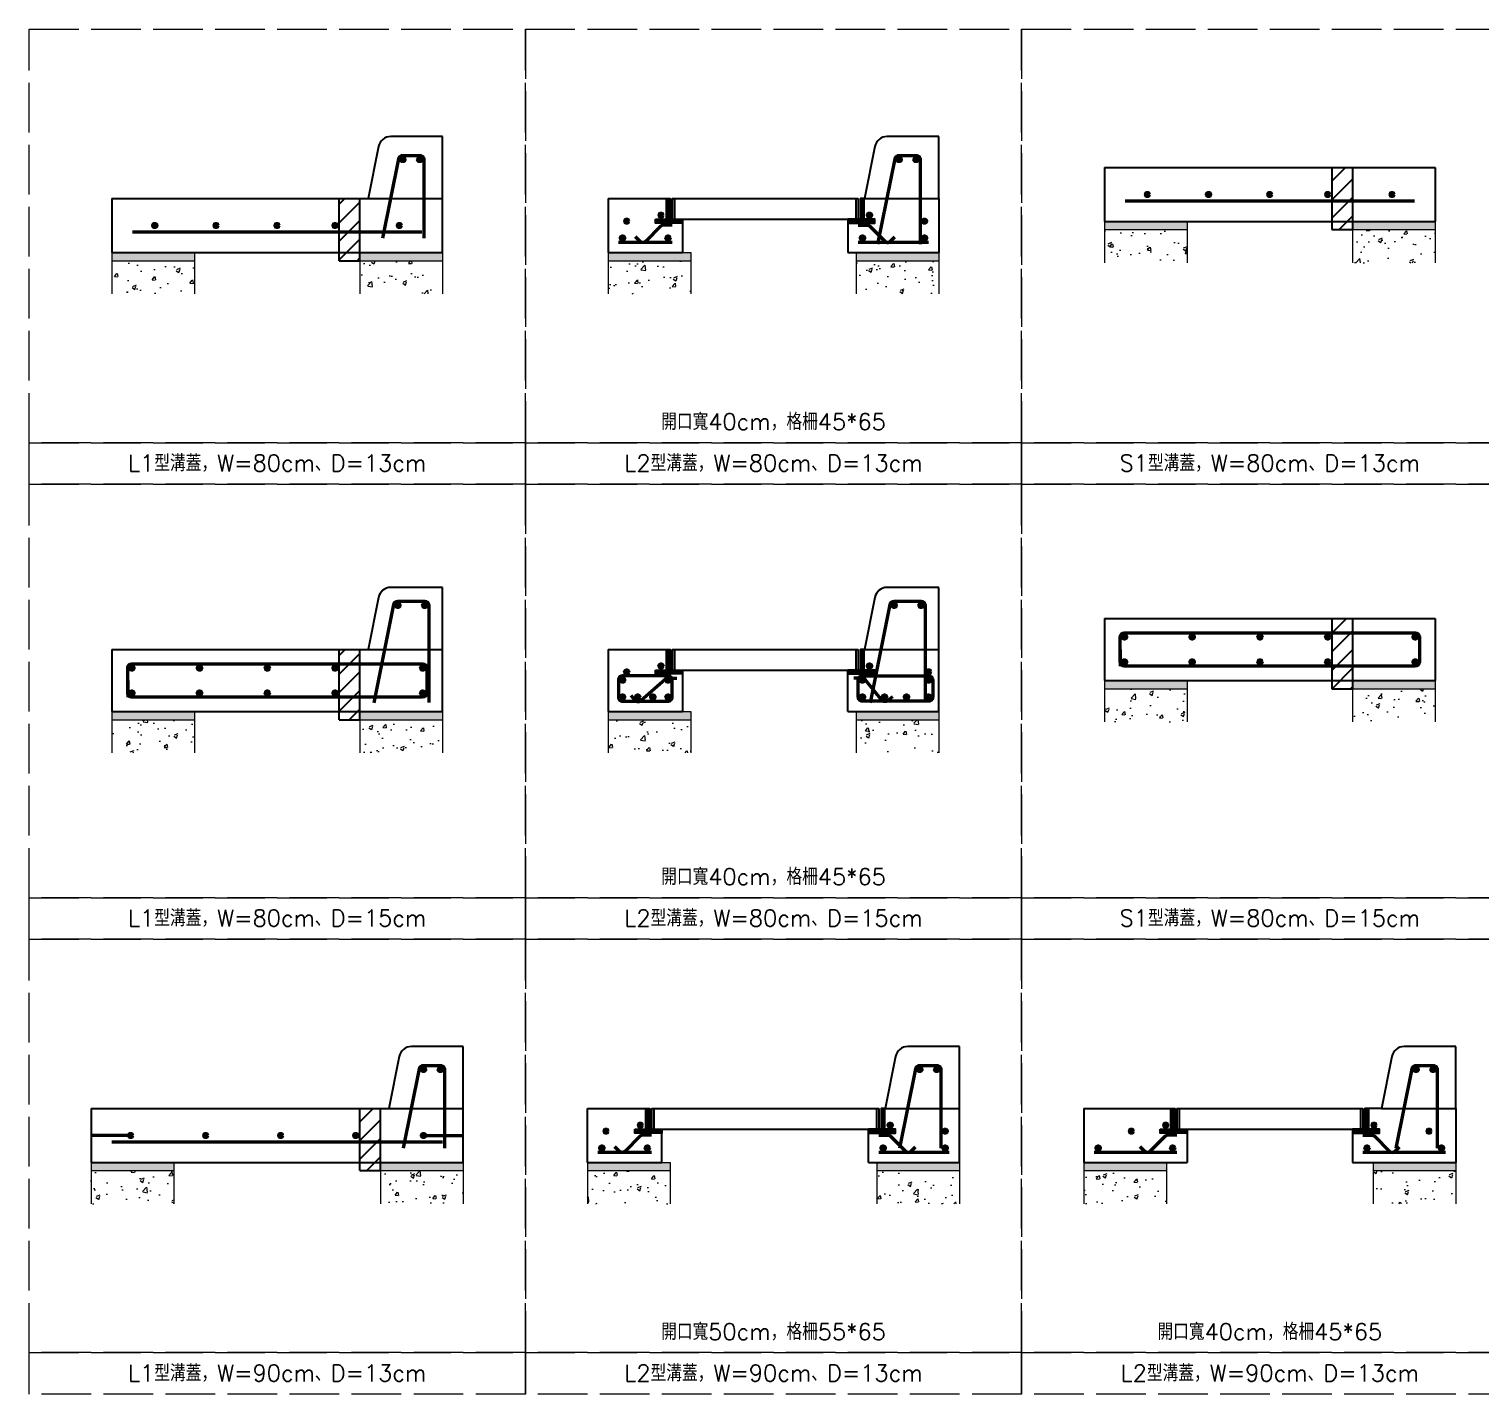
# Model space of a CAD drawing. Extents: x -2931 to 4779, y -2120 to 304.
# Drawn here: x 3425.3 to 3776.4, y -1129 to -800.5 of the extents above; entities that cross this region are included whole.
import ezdxf

# ---------------------------------------------------------------- set-up
doc = ezdxf.new("R2010")
doc.units = 0
doc.header["$MEASUREMENT"] = 0
doc.linetypes.add('ACAD_ISO02W100', pattern=[15, 12, -3])
doc.layers.add('一、4.基本-隱藏', color=9, linetype='ACAD_ISO02W100', lineweight=20, plot=False)
doc.layers.add('三、3.文字-註解文字', color=2, linetype='Continuous')
for name, color, linetype, lineweight in [('二、1.繪圖-既有設施', 8, 'Continuous', 20), ('二、2.繪圖-施作項目', 181, 'Continuous', 30), ('二、5.繪圖-鋼筋', 60, 'Continuous', 50), ('二、6.繪圖-其他施作項目', 35, 'Continuous', 30)]:
    doc.layers.add(name, color=color, linetype=linetype, lineweight=lineweight)
doc.styles.add('Content', font='romans.shx', dxfattribs={"height": 4, "bigfont": 'genie.shx'})
doc.linetypes.add('ZIGZAG', pattern='A,0.00254,-5.08,[131,ltypeshp.shx,S=5.08,R=0,X=-5.08,Y=0],-10.16,[131,ltypeshp.shx,S=5.08,R=180,X=5.08,Y=0],-5.08', length=20.32254)
pattern_1 = [(0, (-224119.11284, -334171.829), (0.635, 0.635), [0.3175, -0.9525]), (90, (-224118.9541, -334171.9878), (-0.635, 0.635), [0.3175, -0.9525])]
pattern_2 = [(50, (-224119.113, -334171.829), (9.10923345, -0.79695428), [0.9525, -10.4775]), (355, (-224119.113, -334171.829), (-1.76217107, 9.55284226), [0.762, -8.3820292]), (100.4514447, (-224118.354, -334171.895), (7.34706235, 8.7558876), [0.80950044, -8.90451223]), (46.1842, (-224119.113, -334169.289), (13.55395204, -2.1021164), [1.42875, -15.71625]), (96.6355576, (-224117.983, -334169.464), (11.8702067, 12.37130623), [1.21425116, -13.3567804]), (351.184151, (-224119.113, -334169.289), (11.8702067, 12.37130623), [1.14299835, -12.5729866]), (21, (-224117.843, -334169.924), (7.58071956, -5.11325991), [0.9525, -10.4775]), (326, (-224117.843, -334169.924), (3.09010142, 9.2093983), [0.762, -8.382]), (71.451445, (-224117.211, -334170.35), (10.67082096, 4.09613844), [0.80950044, -8.90449688]), (37.5, (-224119.113, -334171.829), (0.154430163, 4.227751944), [0, -8.2804, 0, -8.509, 0, -8.41375]), (7.5, (-224119.113, -334171.829), (3.340983126, 5.00902874), [0, -4.8514, 0, -8.0899, 0, -3.20675]), (327.5, (-224121.945, -334171.829), (6.779529758, -0.2864372), [0, -3.175, 0, -9.906, 0, -13.1445]), (317.5, (-224123.215, -334171.829), (7.40645907, 1.27132455), [0, -4.1275, 0, -6.5786, 0, -9.3345])]

msp = doc.modelspace()

# ---------------------------------------------------------------- hatches: boundary and pattern name
at = {"layer": '二、1.繪圖-既有設施'}
h = msp.add_hatch(dxfattribs=at)
h.set_pattern_fill('CROSS', color=256, scale=0.1)
h.set_pattern_definition(pattern_1)
h.paths.add_polyline_path([(3705.347, -846.964), (3685.347, -846.964), (3685.347, -848.964), (3705.347, -848.964)])
h.paths.add_polyline_path([(3765.347, -846.964), (3745.347, -846.964), (3745.347, -848.964), (3765.347, -848.964)])
h = msp.add_hatch(dxfattribs=at)
h.set_pattern_fill('AR-CONC', color=256, scale=0.05)
h.set_pattern_definition(pattern_2)
h.paths.add_polyline_path([(3685.347, -856.964), (3705.347, -856.964), (3705.347, -848.964), (3685.347, -848.964)])
h.paths.add_polyline_path([(3745.347, -856.964), (3765.347, -856.964), (3765.347, -848.964), (3745.347, -848.964)])
h = msp.add_hatch(dxfattribs=at)
h.set_pattern_fill('CROSS', color=256, scale=0.1)
h.set_pattern_definition(pattern_1)
h.paths.add_polyline_path([(3465.347, -854.464), (3445.347, -854.464), (3445.347, -856.464), (3465.347, -856.464)])
h.paths.add_polyline_path([(3525.347, -854.464), (3505.347, -854.464), (3505.347, -856.464), (3525.347, -856.464)])
h = msp.add_hatch(dxfattribs=at)
h.set_pattern_fill('AR-CONC', color=256, scale=0.05)
h.set_pattern_definition(pattern_2)
h.paths.add_polyline_path([(3505.347, -864.464), (3525.347, -864.464), (3525.347, -856.464), (3505.347, -856.464)])
h.paths.add_polyline_path([(3445.347, -864.464), (3465.347, -864.464), (3465.347, -856.464), (3445.347, -856.464)])
h = msp.add_hatch(dxfattribs=at)
h.set_pattern_fill('CROSS', color=256, scale=0.1)
h.set_pattern_definition(pattern_1)
h.paths.add_polyline_path([(3585.347, -854.464), (3583.347, -854.464), (3565.347, -854.464), (3565.347, -856.464), (3585.347, -856.464)])
h.paths.add_polyline_path([(3645.347, -854.464), (3625.347, -854.464), (3625.347, -856.464), (3645.347, -856.464)])
h = msp.add_hatch(dxfattribs=at)
h.set_pattern_fill('AR-CONC', color=256, scale=0.05)
h.set_pattern_definition(pattern_2)
h.paths.add_polyline_path([(3565.347, -864.464), (3585.347, -864.464), (3585.347, -856.464), (3565.347, -856.464)])
h.paths.add_polyline_path([(3625.347, -864.464), (3645.347, -864.464), (3645.347, -856.464), (3625.347, -856.464)])
h = msp.add_hatch(dxfattribs=at)
h.set_pattern_fill('CROSS', color=256, scale=0.1)
h.set_pattern_definition(pattern_1)
h.paths.add_polyline_path([(3705.347, -957.964), (3685.347, -957.964), (3685.347, -959.964), (3705.347, -959.964)])
h.paths.add_polyline_path([(3765.347, -957.964), (3745.347, -957.964), (3745.347, -959.964), (3765.347, -959.964)])
h = msp.add_hatch(dxfattribs=at)
h.set_pattern_fill('AR-CONC', color=256, scale=0.05)
h.set_pattern_definition(pattern_2)
h.paths.add_polyline_path([(3685.347, -967.964), (3705.347, -967.964), (3705.347, -959.964), (3685.347, -959.964)])
h.paths.add_polyline_path([(3745.347, -967.964), (3765.347, -967.964), (3765.347, -959.964), (3745.347, -959.964)])
h = msp.add_hatch(dxfattribs=at)
h.set_pattern_fill('CROSS', color=256, scale=0.1)
h.set_pattern_definition(pattern_1)
h.paths.add_polyline_path([(3465.347, -965.464), (3445.347, -965.464), (3445.347, -967.464), (3465.347, -967.464)])
h.paths.add_polyline_path([(3525.347, -965.464), (3505.347, -965.464), (3505.347, -967.464), (3525.347, -967.464)])
h = msp.add_hatch(dxfattribs=at)
h.set_pattern_fill('AR-CONC', color=256, scale=0.05)
h.set_pattern_definition(pattern_2)
h.paths.add_polyline_path([(3505.347, -975.464), (3525.347, -975.464), (3525.347, -967.464), (3505.347, -967.464)])
h.paths.add_polyline_path([(3445.347, -975.464), (3465.347, -975.464), (3465.347, -967.464), (3445.347, -967.464)])
h = msp.add_hatch(dxfattribs=at)
h.set_pattern_fill('CROSS', color=256, scale=0.1)
h.set_pattern_definition(pattern_1)
h.paths.add_polyline_path([(3585.347, -965.464), (3583.347, -965.464), (3565.347, -965.464), (3565.347, -967.464), (3585.347, -967.464)])
h.paths.add_polyline_path([(3645.347, -965.464), (3625.347, -965.464), (3625.347, -967.464), (3645.347, -967.464)])
h = msp.add_hatch(dxfattribs=at)
h.set_pattern_fill('AR-CONC', color=256, scale=0.05)
h.set_pattern_definition(pattern_2)
h.paths.add_polyline_path([(3565.347, -975.464), (3585.347, -975.464), (3585.347, -967.464), (3565.347, -967.464)])
h.paths.add_polyline_path([(3625.347, -975.464), (3645.347, -975.464), (3645.347, -967.464), (3625.347, -967.464)])
h = msp.add_hatch(dxfattribs=at)
h.set_pattern_fill('CROSS', color=256, scale=0.1)
h.set_pattern_definition(pattern_1)
h.paths.add_polyline_path([(3460.347, -1074.464), (3440.347, -1074.464), (3440.347, -1076.464), (3460.347, -1076.464)])
h.paths.add_polyline_path([(3530.347, -1074.464), (3510.347, -1074.464), (3510.347, -1076.464), (3530.347, -1076.464)])
h = msp.add_hatch(dxfattribs=at)
h.set_pattern_fill('AR-CONC', color=256, scale=0.05)
h.set_pattern_definition(pattern_2)
h.paths.add_polyline_path([(3510.347, -1084.464), (3530.347, -1084.464), (3530.347, -1076.464), (3510.347, -1076.464)])
h.paths.add_polyline_path([(3440.347, -1084.464), (3460.347, -1084.464), (3460.347, -1076.464), (3440.347, -1076.464)])
h = msp.add_hatch(dxfattribs=at)
h.set_pattern_fill('CROSS', color=256, scale=0.1)
h.set_pattern_definition(pattern_1)
h.paths.add_polyline_path([(3580.347, -1074.464), (3578.347, -1074.464), (3560.347, -1074.464), (3560.347, -1076.464), (3580.347, -1076.464)])
h.paths.add_polyline_path([(3650.347, -1074.464), (3630.347, -1074.464), (3630.347, -1076.464), (3650.347, -1076.464)])
h = msp.add_hatch(dxfattribs=at)
h.set_pattern_fill('AR-CONC', color=256, scale=0.05)
h.set_pattern_definition(pattern_2)
h.paths.add_polyline_path([(3630.347, -1084.464), (3650.347, -1084.464), (3650.347, -1076.464), (3630.347, -1076.464)])
h.paths.add_polyline_path([(3560.347, -1084.464), (3580.347, -1084.464), (3580.347, -1076.464), (3560.347, -1076.464)])
h = msp.add_hatch(dxfattribs=at)
h.set_pattern_fill('CROSS', color=256, scale=0.1)
h.set_pattern_definition(pattern_1)
h.paths.add_polyline_path([(3700.347, -1074.464), (3680.347, -1074.464), (3680.347, -1076.464), (3700.347, -1076.464)])
h.paths.add_polyline_path([(3770.347, -1074.464), (3750.347, -1074.464), (3750.347, -1076.464), (3770.347, -1076.464)])
h = msp.add_hatch(dxfattribs=at)
h.set_pattern_fill('AR-CONC', color=256, scale=0.05)
h.set_pattern_definition(pattern_2)
h.paths.add_polyline_path([(3750.347, -1084.464), (3770.347, -1084.464), (3770.347, -1076.464), (3750.347, -1076.464)])
h.paths.add_polyline_path([(3680.347, -1084.464), (3700.347, -1084.464), (3700.347, -1076.464), (3680.347, -1076.464)])
at = {"layer": '二、5.繪圖-鋼筋'}
h = msp.add_hatch(color=256, dxfattribs=at)
h.dxf.hatch_style = 1
h.paths.add_polyline_path([(3516.217, -832.014, 1), (3515.217, -832.014, 1)])
h = msp.add_hatch(color=256, dxfattribs=at)
h.dxf.hatch_style = 1
h.paths.add_polyline_path([(3520.297, -832.014, 1), (3519.297, -832.014, 1)])
h = msp.add_hatch(color=256, dxfattribs=at)
h.dxf.hatch_style = 1
h.paths.add_polyline_path([(3636.217, -832.014, 1), (3635.217, -832.014, 1)])
h = msp.add_hatch(color=256, dxfattribs=at)
h.dxf.hatch_style = 1
h.paths.add_polyline_path([(3640.297, -832.014, 1), (3639.297, -832.014, 1)])
h = msp.add_hatch(color=256, dxfattribs=at)
h.dxf.hatch_style = 1
h.paths.add_polyline_path([(3696.247, -840.464, 1), (3695.247, -840.464, 1)])
h = msp.add_hatch(color=256, dxfattribs=at)
h.dxf.hatch_style = 1
h.paths.add_polyline_path([(3711.037, -840.464, 1), (3710.037, -840.464, 1)])
h = msp.add_hatch(color=256, dxfattribs=at)
h.dxf.hatch_style = 1
h.paths.add_polyline_path([(3725.822, -840.464, 1), (3724.822, -840.464, 1)])
h = msp.add_hatch(color=256, dxfattribs=at)
h.dxf.hatch_style = 1
h.paths.add_polyline_path([(3739.847, -840.464, 1), (3738.847, -840.464, 1)])
h = msp.add_hatch(color=256, dxfattribs=at)
h.dxf.hatch_style = 1
h.paths.add_polyline_path([(3755.397, -840.464, 1), (3754.397, -840.464, 1)])
h = msp.add_hatch(color=256, dxfattribs=at)
h.dxf.hatch_style = 1
h.paths.add_polyline_path([(3578.647, -845.464, 1), (3577.647, -845.464, 1)])
h = msp.add_hatch(color=256, dxfattribs=at)
h.dxf.hatch_style = 1
h.paths.add_polyline_path([(3629.047, -845.464, 1), (3628.047, -845.464, 1)])
h = msp.add_hatch(color=256, dxfattribs=at)
h.dxf.hatch_style = 1
h.paths.add_polyline_path([(3456.247, -847.964, 1), (3455.247, -847.964, 1)])
h = msp.add_hatch(color=256, dxfattribs=at)
h.dxf.hatch_style = 1
h.paths.add_polyline_path([(3471.037, -847.964, 1), (3470.037, -847.964, 1)])
h = msp.add_hatch(color=256, dxfattribs=at)
h.dxf.hatch_style = 1
h.paths.add_polyline_path([(3485.822, -847.964, 1), (3484.822, -847.964, 1)])
h = msp.add_hatch(color=256, dxfattribs=at)
h.dxf.hatch_style = 1
h.paths.add_polyline_path([(3499.847, -847.964, 1), (3498.847, -847.964, 1)])
h = msp.add_hatch(color=256, dxfattribs=at)
h.dxf.hatch_style = 1
h.paths.add_polyline_path([(3515.397, -847.964, 1), (3514.397, -847.964, 1)])
h = msp.add_hatch(color=256, dxfattribs=at)
h.dxf.hatch_style = 1
h.paths.add_polyline_path([(3570.347, -846.914, 1), (3569.347, -846.914, 1)])
h = msp.add_hatch(color=256, dxfattribs=at)
h.dxf.hatch_style = 1
h.paths.add_polyline_path([(3642.347, -846.914, 1), (3641.347, -846.914, 1)])
h = msp.add_hatch(color=256, dxfattribs=at)
h.dxf.hatch_style = 1
h.paths.add_polyline_path([(3569.347, -850.964, 1), (3568.347, -850.964, 1)])
h = msp.add_hatch(color=256, dxfattribs=at)
h.dxf.hatch_style = 1
h.paths.add_polyline_path([(3580.347, -850.964, 1), (3579.347, -850.964, 1)])
h = msp.add_hatch(color=256, dxfattribs=at)
h.dxf.hatch_style = 1
h.paths.add_polyline_path([(3627.347, -850.964, 1), (3626.347, -850.964, 1)])
h = msp.add_hatch(color=256, dxfattribs=at)
h.dxf.hatch_style = 1
h.paths.add_polyline_path([(3642.347, -850.964, 1), (3641.347, -850.964, 1)])
h = msp.add_hatch(color=256, dxfattribs=at)
h.dxf.hatch_style = 1
h.paths.add_polyline_path([(3515.017, -939.814, 1), (3514.017, -939.814, 1)])
h = msp.add_hatch(color=256, dxfattribs=at)
h.dxf.hatch_style = 1
h.paths.add_polyline_path([(3521.497, -939.814, 1), (3520.497, -939.814, 1)])
h = msp.add_hatch(color=256, dxfattribs=at)
h.dxf.hatch_style = 1
h.paths.add_polyline_path([(3635.017, -939.814, 1), (3634.017, -939.814, 1)])
h = msp.add_hatch(color=256, dxfattribs=at)
h.dxf.hatch_style = 1
h.paths.add_polyline_path([(3641.497, -939.814, 1), (3640.497, -939.814, 1)])
h = msp.add_hatch(color=256, dxfattribs=at)
h.dxf.hatch_style = 1
h.paths.add_polyline_path([(3690.697, -947.464, 1), (3689.697, -947.464, 1)])
h = msp.add_hatch(color=256, dxfattribs=at)
h.dxf.hatch_style = 1
h.paths.add_polyline_path([(3707.077, -947.464, 1), (3706.077, -947.464, 1)])
h = msp.add_hatch(color=256, dxfattribs=at)
h.dxf.hatch_style = 1
h.paths.add_polyline_path([(3723.457, -947.464, 1), (3722.457, -947.464, 1)])
h = msp.add_hatch(color=256, dxfattribs=at)
h.dxf.hatch_style = 1
h.paths.add_polyline_path([(3739.847, -947.464, 1), (3738.847, -947.464, 1)])
h = msp.add_hatch(color=256, dxfattribs=at)
h.dxf.hatch_style = 1
h.paths.add_polyline_path([(3760.997, -947.464, 1), (3759.997, -947.464, 1)])
h = msp.add_hatch(color=256, dxfattribs=at)
h.dxf.hatch_style = 1
h.paths.add_polyline_path([(3450.697, -954.964, 1), (3449.697, -954.964, 1)])
h = msp.add_hatch(color=256, dxfattribs=at)
h.dxf.hatch_style = 1
h.paths.add_polyline_path([(3467.077, -954.964, 1), (3466.077, -954.964, 1)])
h = msp.add_hatch(color=256, dxfattribs=at)
h.dxf.hatch_style = 1
h.paths.add_polyline_path([(3483.457, -954.964, 1), (3482.457, -954.964, 1)])
h = msp.add_hatch(color=256, dxfattribs=at)
h.dxf.hatch_style = 1
h.paths.add_polyline_path([(3499.847, -954.964, 1), (3498.847, -954.964, 1)])
h = msp.add_hatch(color=256, dxfattribs=at)
h.dxf.hatch_style = 1
h.paths.add_polyline_path([(3520.997, -954.964, 1), (3519.997, -954.964, 1)])
h = msp.add_hatch(color=256, dxfattribs=at)
h.dxf.hatch_style = 1
h.paths.add_polyline_path([(3578.647, -954.464, 1), (3577.647, -954.464, 1)])
h = msp.add_hatch(color=256, dxfattribs=at)
h.dxf.hatch_style = 1
h.paths.add_polyline_path([(3629.047, -954.464, 1), (3628.047, -954.464, 1)])
h = msp.add_hatch(color=256, dxfattribs=at)
h.dxf.hatch_style = 1
h.paths.add_polyline_path([(3690.697, -953.464, 1), (3689.697, -953.464, 1)])
h = msp.add_hatch(color=256, dxfattribs=at)
h.dxf.hatch_style = 1
h.paths.add_polyline_path([(3707.077, -953.464, 1), (3706.077, -953.464, 1)])
h = msp.add_hatch(color=256, dxfattribs=at)
h.dxf.hatch_style = 1
h.paths.add_polyline_path([(3723.457, -953.464, 1), (3722.457, -953.464, 1)])
h = msp.add_hatch(color=256, dxfattribs=at)
h.dxf.hatch_style = 1
h.paths.add_polyline_path([(3739.847, -953.464, 1), (3738.847, -953.464, 1)])
h = msp.add_hatch(color=256, dxfattribs=at)
h.dxf.hatch_style = 1
h.paths.add_polyline_path([(3760.997, -953.464, 1), (3759.997, -953.464, 1)])
h = msp.add_hatch(color=256, dxfattribs=at)
h.dxf.hatch_style = 1
h.paths.add_polyline_path([(3569.347, -957.864, 1), (3568.347, -957.864, 1)])
h = msp.add_hatch(color=256, dxfattribs=at)
h.dxf.hatch_style = 1
h.paths.add_polyline_path([(3570.347, -955.914, 1), (3569.347, -955.914, 1)])
h = msp.add_hatch(color=256, dxfattribs=at)
h.dxf.hatch_style = 1
h.paths.add_polyline_path([(3580.347, -957.864, 1), (3579.347, -957.864, 1)])
h = msp.add_hatch(color=256, dxfattribs=at)
h.dxf.hatch_style = 1
h.paths.add_polyline_path([(3627.347, -957.864, 1), (3626.347, -957.864, 1)])
h = msp.add_hatch(color=256, dxfattribs=at)
h.dxf.hatch_style = 1
h.paths.add_polyline_path([(3643.347, -955.864, 1), (3642.347, -955.864, 1)])
h = msp.add_hatch(color=256, dxfattribs=at)
h.dxf.hatch_style = 1
h.paths.add_polyline_path([(3643.347, -957.864, 1), (3642.347, -957.864, 1)])
h = msp.add_hatch(color=256, dxfattribs=at)
h.dxf.hatch_style = 1
h.paths.add_polyline_path([(3450.697, -960.964, 1), (3449.697, -960.964, 1)])
h = msp.add_hatch(color=256, dxfattribs=at)
h.dxf.hatch_style = 1
h.paths.add_polyline_path([(3467.077, -960.964, 1), (3466.077, -960.964, 1)])
h = msp.add_hatch(color=256, dxfattribs=at)
h.dxf.hatch_style = 1
h.paths.add_polyline_path([(3483.457, -960.964, 1), (3482.457, -960.964, 1)])
h = msp.add_hatch(color=256, dxfattribs=at)
h.dxf.hatch_style = 1
h.paths.add_polyline_path([(3499.847, -960.964, 1), (3498.847, -960.964, 1)])
h = msp.add_hatch(color=256, dxfattribs=at)
h.dxf.hatch_style = 1
h.paths.add_polyline_path([(3520.997, -960.964, 1), (3519.997, -960.964, 1)])
h = msp.add_hatch(color=256, dxfattribs=at)
h.dxf.hatch_style = 1
h.paths.add_polyline_path([(3569.347, -961.964, 1), (3568.347, -961.964, 1)])
h = msp.add_hatch(color=256, dxfattribs=at)
h.dxf.hatch_style = 1
h.paths.add_polyline_path([(3573.017, -961.964, 1), (3572.017, -961.964, 1)])
h = msp.add_hatch(color=256, dxfattribs=at)
h.dxf.hatch_style = 1
h.paths.add_polyline_path([(3576.687, -961.964, 1), (3575.687, -961.964, 1)])
h = msp.add_hatch(color=256, dxfattribs=at)
h.dxf.hatch_style = 1
h.paths.add_polyline_path([(3580.347, -961.964, 1), (3579.347, -961.964, 1)])
h = msp.add_hatch(color=256, dxfattribs=at)
h.dxf.hatch_style = 1
h.paths.add_polyline_path([(3627.347, -961.964, 1), (3626.347, -961.964, 1)])
h = msp.add_hatch(color=256, dxfattribs=at)
h.dxf.hatch_style = 1
h.paths.add_polyline_path([(3632.677, -961.964, 1), (3631.677, -961.964, 1)])
h = msp.add_hatch(color=256, dxfattribs=at)
h.dxf.hatch_style = 1
h.paths.add_polyline_path([(3638.007, -961.964, 1), (3637.007, -961.964, 1)])
h = msp.add_hatch(color=256, dxfattribs=at)
h.dxf.hatch_style = 1
h.paths.add_polyline_path([(3643.347, -961.964, 1), (3642.347, -961.964, 1)])
h = msp.add_hatch(color=256, dxfattribs=at)
h.dxf.hatch_style = 1
h.paths.add_polyline_path([(3521.217, -1052.014, 1), (3520.217, -1052.014, 1)])
h = msp.add_hatch(color=256, dxfattribs=at)
h.dxf.hatch_style = 1
h.paths.add_polyline_path([(3525.297, -1052.014, 1), (3524.297, -1052.014, 1)])
h = msp.add_hatch(color=256, dxfattribs=at)
h.dxf.hatch_style = 1
h.paths.add_polyline_path([(3641.217, -1052.014, 1), (3640.217, -1052.014, 1)])
h = msp.add_hatch(color=256, dxfattribs=at)
h.dxf.hatch_style = 1
h.paths.add_polyline_path([(3645.297, -1052.014, 1), (3644.297, -1052.014, 1)])
h = msp.add_hatch(color=256, dxfattribs=at)
h.dxf.hatch_style = 1
h.paths.add_polyline_path([(3761.217, -1052.014, 1), (3760.217, -1052.014, 1)])
h = msp.add_hatch(color=256, dxfattribs=at)
h.dxf.hatch_style = 1
h.paths.add_polyline_path([(3765.297, -1052.014, 1), (3764.297, -1052.014, 1)])
h = msp.add_hatch(color=256, dxfattribs=at)
h.dxf.hatch_style = 1
h.paths.add_polyline_path([(3565.347, -1066.914, 1), (3564.347, -1066.914, 1)])
h = msp.add_hatch(color=256, dxfattribs=at)
h.dxf.hatch_style = 1
h.paths.add_polyline_path([(3573.647, -1065.464, 1), (3572.647, -1065.464, 1)])
h = msp.add_hatch(color=256, dxfattribs=at)
h.dxf.hatch_style = 1
h.paths.add_polyline_path([(3634.047, -1065.464, 1), (3633.047, -1065.464, 1)])
h = msp.add_hatch(color=256, dxfattribs=at)
h.dxf.hatch_style = 1
h.paths.add_polyline_path([(3647.347, -1066.914, 1), (3646.347, -1066.914, 1)])
h = msp.add_hatch(color=256, dxfattribs=at)
h.dxf.hatch_style = 1
h.paths.add_polyline_path([(3692.347, -1066.914, 1), (3691.347, -1066.914, 1)])
h = msp.add_hatch(color=256, dxfattribs=at)
h.dxf.hatch_style = 1
h.paths.add_polyline_path([(3700.647, -1065.464, 1), (3699.647, -1065.464, 1)])
h = msp.add_hatch(color=256, dxfattribs=at)
h.dxf.hatch_style = 1
h.paths.add_polyline_path([(3751.047, -1065.464, 1), (3750.047, -1065.464, 1)])
h = msp.add_hatch(color=256, dxfattribs=at)
h.dxf.hatch_style = 1
h.paths.add_polyline_path([(3764.347, -1066.914, 1), (3763.347, -1066.914, 1)])
h = msp.add_hatch(color=256, dxfattribs=at)
h.dxf.hatch_style = 1
h.paths.add_polyline_path([(3450.427, -1067.964, 1), (3449.427, -1067.964, 1)])
h = msp.add_hatch(color=256, dxfattribs=at)
h.dxf.hatch_style = 1
h.paths.add_polyline_path([(3468.567, -1067.964, 1), (3467.567, -1067.964, 1)])
h = msp.add_hatch(color=256, dxfattribs=at)
h.dxf.hatch_style = 1
h.paths.add_polyline_path([(3486.707, -1067.964, 1), (3485.707, -1067.964, 1)])
h = msp.add_hatch(color=256, dxfattribs=at)
h.dxf.hatch_style = 1
h.paths.add_polyline_path([(3504.847, -1067.964, 1), (3503.847, -1067.964, 1)])
h = msp.add_hatch(color=256, dxfattribs=at)
h.dxf.hatch_style = 1
h.paths.add_polyline_path([(3521.217, -1067.964, 1), (3520.217, -1067.964, 1)])
h = msp.add_hatch(color=256, dxfattribs=at)
h.dxf.hatch_style = 1
h.paths.add_polyline_path([(3564.347, -1070.964, 1), (3563.347, -1070.964, 1)])
h = msp.add_hatch(color=256, dxfattribs=at)
h.dxf.hatch_style = 1
h.paths.add_polyline_path([(3575.347, -1070.964, 1), (3574.347, -1070.964, 1)])
h = msp.add_hatch(color=256, dxfattribs=at)
h.dxf.hatch_style = 1
h.paths.add_polyline_path([(3632.347, -1070.964, 1), (3631.347, -1070.964, 1)])
h = msp.add_hatch(color=256, dxfattribs=at)
h.dxf.hatch_style = 1
h.paths.add_polyline_path([(3647.347, -1070.964, 1), (3646.347, -1070.964, 1)])
h = msp.add_hatch(color=256, dxfattribs=at)
h.dxf.hatch_style = 1
h.paths.add_polyline_path([(3684.347, -1070.964, 1), (3683.347, -1070.964, 1)])
h = msp.add_hatch(color=256, dxfattribs=at)
h.dxf.hatch_style = 1
h.paths.add_polyline_path([(3702.347, -1070.964, 1), (3701.347, -1070.964, 1)])
h = msp.add_hatch(color=256, dxfattribs=at)
h.dxf.hatch_style = 1
h.paths.add_polyline_path([(3749.347, -1070.964, 1), (3748.347, -1070.964, 1)])
h = msp.add_hatch(color=256, dxfattribs=at)
h.dxf.hatch_style = 1
h.paths.add_polyline_path([(3767.347, -1070.964, 1), (3766.347, -1070.964, 1)])
at = {"layer": '二、6.繪圖-其他施作項目'}
h = msp.add_hatch(dxfattribs=at)
h.set_pattern_fill('ANSI31', color=256)
h.set_pattern_definition([(45, (-224214.2358, -333703.6683), (-2.24506403, 2.24506403), [])])
h.paths.add_polyline_path([(3745.347, -833.964), (3740.347, -833.964), (3740.347, -848.964), (3745.347, -848.964)])
h = msp.add_hatch(dxfattribs=at)
h.set_pattern_fill('ANSI31', color=256)
h.set_pattern_definition([(45, (-224253.909, -333621.1553), (-2.24506403, 2.24506403), [])])
h.paths.add_polyline_path([(3505.347, -841.464), (3500.347, -841.464), (3500.347, -856.464), (3505.347, -856.464)])
h = msp.add_hatch(dxfattribs=at)
h.set_pattern_fill('ANSI31', color=256, scale=0.1)
h.set_pattern_definition([(45, (5294.85616, -2145.7503), (-0.224506403, 0.224506403), [])])
h.paths.add_polyline_path([(3579.447, -846.464), (3576.847, -846.464), (3576.847, -847.364), (3583.347, -847.364), (3583.347, -846.464), (3580.347, -846.464), (3580.347, -841.464), (3579.447, -841.464)])
h.paths.add_polyline_path([(3627.247, -841.464), (3626.347, -841.464), (3626.347, -846.464), (3623.347, -846.464), (3623.347, -847.364), (3629.847, -847.364), (3629.847, -846.464), (3627.247, -846.464)])
h = msp.add_hatch(dxfattribs=at)
h.set_pattern_fill('ANSI31', color=256)
h.set_pattern_definition([(45, (-223734.136, -333593.2947), (-2.24506403, 2.24506403), [])])
h.paths.add_polyline_path([(3745.347, -942.964), (3740.347, -942.964), (3740.347, -959.964), (3745.347, -959.964)])
h = msp.add_hatch(dxfattribs=at)
h.set_pattern_fill('ANSI31', color=256)
h.set_pattern_definition([(45, (-224085.0338, -333642.2146), (-2.24506403, 2.24506403), [])])
h.paths.add_polyline_path([(3500.347, -967.464), (3505.347, -967.464), (3505.347, -950.464), (3500.347, -950.464)])
h = msp.add_hatch(dxfattribs=at)
h.set_pattern_fill('ANSI31', color=256, scale=0.1)
h.set_pattern_definition([(45, (5294.85616, -2254.7503), (-0.224506403, 0.224506403), [])])
h.paths.add_polyline_path([(3579.447, -955.464), (3576.847, -955.464), (3576.847, -956.364), (3583.347, -956.364), (3583.347, -955.464), (3580.347, -955.464), (3580.347, -950.464), (3579.447, -950.464)])
h.paths.add_polyline_path([(3627.247, -950.464), (3626.347, -950.464), (3626.347, -955.464), (3623.347, -955.464), (3623.347, -956.364), (3629.847, -956.364), (3629.847, -955.464), (3627.247, -955.464)])
h = msp.add_hatch(dxfattribs=at)
h.set_pattern_fill('ANSI31', color=256)
h.set_pattern_definition([(45, (-224080.83, -333665.9797), (-2.24506403, 2.24506403), [])])
h.paths.add_polyline_path([(3505.347, -1076.464), (3510.347, -1076.464), (3510.347, -1061.464), (3505.347, -1061.464)])
h = msp.add_hatch(dxfattribs=at)
h.set_pattern_fill('ANSI31', color=256, scale=0.1)
h.set_pattern_definition([(45, (4803.18152, -2081.9917), (-0.2245064, 0.2245064), [])])
h.paths.add_polyline_path([(3575.347, -1061.464), (3574.447, -1061.464), (3574.447, -1066.464), (3571.847, -1066.464), (3571.847, -1067.364), (3578.347, -1067.364), (3578.347, -1066.464), (3575.347, -1066.464)])
h.paths.add_polyline_path([(3631.347, -1066.464), (3628.347, -1066.464), (3628.347, -1067.364), (3634.847, -1067.364), (3634.847, -1066.464), (3632.247, -1066.464), (3632.247, -1061.464), (3631.347, -1061.464)])
h = msp.add_hatch(dxfattribs=at)
h.set_pattern_fill('ANSI31', color=256, scale=0.1)
h.set_pattern_definition([(45, (5416.85616, -2365.7503), (-0.224506403, 0.224506403), [])])
h.paths.add_polyline_path([(3701.447, -1066.464), (3698.847, -1066.464), (3698.847, -1067.364), (3705.347, -1067.364), (3705.347, -1066.464), (3702.347, -1066.464), (3702.347, -1061.464), (3701.447, -1061.464)])
h.paths.add_polyline_path([(3749.247, -1061.464), (3748.347, -1061.464), (3748.347, -1066.464), (3745.347, -1066.464), (3745.347, -1067.364), (3751.847, -1067.364), (3751.847, -1066.464), (3749.247, -1066.464)])

# ---------------------------------------------------------------- linework, layer by layer
at = {"layer": '一、4.基本-隱藏'}
for points in [[(3425.347, -800.464), (3545.347, -800.464), (3545.347, -900.464), (3425.347, -900.464)], [(3545.347, -800.464), (3665.347, -800.464), (3665.347, -900.464), (3545.347, -900.464)], [(3665.347, -800.464), (3785.347, -800.464), (3785.347, -900.464), (3665.347, -900.464)], [(3425.347, -900.464), (3545.347, -900.464), (3545.347, -910.464), (3425.347, -910.464)], [(3545.347, -900.464), (3665.347, -900.464), (3665.347, -910.464), (3545.347, -910.464)], [(3665.347, -900.464), (3785.347, -900.464), (3785.347, -910.464), (3665.347, -910.464)], [(3425.347, -910.464), (3545.347, -910.464), (3545.347, -1010.464), (3425.347, -1010.464)], [(3545.347, -910.464), (3665.347, -910.464), (3665.347, -1010.464), (3545.347, -1010.464)], [(3665.347, -910.464), (3785.347, -910.464), (3785.347, -1010.464), (3665.347, -1010.464)], [(3425.347, -1010.464), (3545.347, -1010.464), (3545.347, -1020.464), (3425.347, -1020.464)], [(3545.347, -1010.464), (3665.347, -1010.464), (3665.347, -1020.464), (3545.347, -1020.464)], [(3665.347, -1010.464), (3785.347, -1010.464), (3785.347, -1020.464), (3665.347, -1020.464)], [(3425.347, -1020.464), (3545.347, -1020.464), (3545.347, -1120.464), (3425.347, -1120.464)], [(3545.347, -1020.464), (3665.347, -1020.464), (3665.347, -1120.464), (3545.347, -1120.464)], [(3665.347, -1020.464), (3785.347, -1020.464), (3785.347, -1120.464), (3665.347, -1120.464)], [(3425.347, -1120.464), (3545.347, -1120.464), (3545.347, -1130.464), (3425.347, -1130.464)], [(3545.347, -1120.464), (3665.347, -1120.464), (3665.347, -1130.464), (3545.347, -1130.464)], [(3665.347, -1120.464), (3785.347, -1120.464), (3785.347, -1130.464), (3665.347, -1130.464)]]:
    msp.add_lwpolyline(points, close=True, dxfattribs=at)
for points in [[(3576.847, -846.464), (3579.447, -846.464)], [(3623.347, -847.364), (3629.847, -847.364)], [(3627.247, -846.464), (3629.847, -846.464)]]:
    msp.add_lwpolyline(points, dxfattribs=at)
at = {"layer": '二、1.繪圖-既有設施'}
for points in [[(3685.347, -846.964), (3685.347, -856.964)], [(3685.347, -848.964), (3705.347, -848.964)], [(3705.347, -846.964), (3705.347, -856.964)], [(3745.347, -846.964), (3745.347, -856.964)], [(3745.347, -848.964), (3765.347, -848.964)], [(3765.347, -846.964), (3765.347, -856.964)], [(3445.347, -854.464), (3445.347, -864.464)], [(3445.347, -856.464), (3465.347, -856.464)], [(3465.347, -854.464), (3465.347, -864.464)], [(3505.347, -854.464), (3505.347, -864.464)], [(3505.347, -856.464), (3525.347, -856.464)], [(3525.347, -854.464), (3525.347, -864.464)], [(3565.347, -854.464), (3565.347, -864.464)], [(3565.347, -856.464), (3585.347, -856.464)], [(3583.347, -854.464), (3585.347, -854.464)], [(3585.347, -854.464), (3585.347, -864.464)], [(3625.347, -854.464), (3625.347, -864.464)], [(3625.347, -856.464), (3645.347, -856.464)], [(3645.347, -854.464), (3645.347, -864.464)], [(3685.347, -957.964), (3685.347, -967.964)], [(3705.347, -957.964), (3705.347, -967.964)], [(3745.347, -957.964), (3745.347, -967.964)], [(3765.347, -957.964), (3765.347, -967.964)], [(3685.347, -959.964), (3705.347, -959.964)], [(3745.347, -959.964), (3765.347, -959.964)], [(3445.347, -965.464), (3445.347, -975.464)], [(3445.347, -967.464), (3465.347, -967.464)], [(3465.347, -965.464), (3465.347, -975.464)], [(3505.347, -965.464), (3505.347, -975.464)], [(3505.347, -967.464), (3525.347, -967.464)], [(3525.347, -965.464), (3525.347, -975.464)], [(3565.347, -965.464), (3565.347, -975.464)], [(3565.347, -967.464), (3585.347, -967.464)], [(3583.347, -965.464), (3585.347, -965.464)], [(3585.347, -965.464), (3585.347, -975.464)], [(3625.347, -965.464), (3625.347, -975.464)], [(3625.347, -967.464), (3645.347, -967.464)], [(3645.347, -965.464), (3645.347, -975.464)], [(3440.347, -1074.464), (3440.347, -1084.464)], [(3440.347, -1076.464), (3460.347, -1076.464)], [(3460.347, -1074.464), (3460.347, -1084.464)], [(3510.347, -1074.464), (3510.347, -1084.464)], [(3510.347, -1076.464), (3530.347, -1076.464)], [(3530.347, -1074.464), (3530.347, -1084.464)], [(3560.347, -1074.464), (3560.347, -1084.464)], [(3560.347, -1076.464), (3580.347, -1076.464)], [(3578.347, -1074.464), (3580.347, -1074.464)], [(3580.347, -1074.464), (3580.347, -1084.464)], [(3630.347, -1074.464), (3630.347, -1084.464)], [(3630.347, -1076.464), (3650.347, -1076.464)], [(3650.347, -1074.464), (3650.347, -1084.464)], [(3680.347, -1074.464), (3680.347, -1084.464)], [(3680.347, -1076.464), (3700.347, -1076.464)], [(3700.347, -1074.464), (3700.347, -1084.464)], [(3750.347, -1074.464), (3750.347, -1084.464)], [(3750.347, -1076.464), (3770.347, -1076.464)], [(3770.347, -1074.464), (3770.347, -1084.464)]]:
    msp.add_lwpolyline(points, dxfattribs=at)
at = {"layer": '二、2.繪圖-施作項目'}
for points in [[(3525.347, -826.464), (3512.807, -826.464, 0.3575108), (3509.865, -828.876), (3507.347, -841.464)], [(3645.347, -826.464), (3632.807, -826.464, 0.3575108), (3629.865, -828.876), (3627.347, -841.464)], [(3525.347, -935.464), (3512.807, -935.464, 0.3575108), (3509.865, -937.876), (3507.347, -950.464)], [(3645.347, -935.464), (3632.807, -935.464, 0.3575108), (3629.865, -937.876), (3627.347, -950.464)], [(3530.347, -1046.464), (3517.807, -1046.464, 0.3575108), (3514.865, -1048.876), (3512.347, -1061.464)], [(3650.347, -1046.464), (3637.807, -1046.464, 0.3575108), (3634.865, -1048.876), (3632.347, -1061.464)], [(3770.347, -1046.464), (3757.807, -1046.464, 0.3575108), (3754.865, -1048.876), (3752.347, -1061.464)]]:
    msp.add_lwpolyline(points, format="xyb", dxfattribs=at)
for points in [[(3525.347, -841.464), (3525.347, -826.464)], [(3645.347, -841.464), (3645.347, -826.464)], [(3685.347, -833.964), (3765.347, -833.964)], [(3685.347, -833.964), (3685.347, -846.964)], [(3765.347, -833.964), (3765.347, -846.964)], [(3445.347, -841.464), (3507.347, -841.464)], [(3445.347, -841.464), (3445.347, -854.464)], [(3525.347, -854.464), (3525.347, -841.464)], [(3565.347, -841.464), (3579.447, -841.464)], [(3565.347, -841.464), (3565.347, -854.464)], [(3627.347, -841.464), (3627.247, -841.464)], [(3645.347, -841.464), (3645.347, -854.464)], [(3583.347, -846.464), (3583.347, -854.464)], [(3623.347, -846.464), (3623.347, -854.464)], [(3685.347, -846.964), (3765.347, -846.964)], [(3445.347, -854.464), (3525.347, -854.464)], [(3565.347, -854.464), (3583.347, -854.464)], [(3623.347, -854.464), (3645.347, -854.464)], [(3525.347, -950.464), (3525.347, -935.464)], [(3645.347, -950.464), (3645.347, -935.464)], [(3685.347, -942.964), (3765.347, -942.964)], [(3685.347, -942.964), (3685.347, -957.964)], [(3765.347, -942.964), (3765.347, -957.964)], [(3445.347, -950.464), (3507.347, -950.464)], [(3445.347, -950.464), (3445.347, -965.464)], [(3525.347, -965.464), (3525.347, -950.464)], [(3565.347, -950.464), (3579.447, -950.464)], [(3565.347, -950.464), (3565.347, -965.464)], [(3627.347, -950.464), (3627.247, -950.464)], [(3645.347, -965.464), (3645.347, -950.464)], [(3583.347, -955.464), (3583.347, -965.464)], [(3623.347, -965.464), (3623.347, -955.464)], [(3685.347, -957.964), (3765.347, -957.964)], [(3445.347, -965.464), (3525.347, -965.464)], [(3565.347, -965.464), (3583.347, -965.464)], [(3623.347, -965.464), (3645.347, -965.464)], [(3530.347, -1061.464), (3530.347, -1046.464)], [(3650.347, -1061.464), (3650.347, -1046.464)], [(3770.347, -1061.464), (3770.347, -1046.464)], [(3440.347, -1061.464), (3512.347, -1061.464)], [(3440.347, -1061.464), (3440.347, -1074.464)], [(3530.347, -1074.464), (3530.347, -1061.464)], [(3560.347, -1061.464), (3574.447, -1061.464)], [(3560.347, -1074.464), (3560.347, -1061.464)], [(3632.247, -1061.464), (3632.347, -1061.464)], [(3650.347, -1074.464), (3650.347, -1061.464)], [(3680.347, -1061.464), (3701.447, -1061.464)], [(3680.347, -1061.464), (3680.347, -1074.464)], [(3752.347, -1061.464), (3749.247, -1061.464)], [(3770.347, -1061.464), (3770.347, -1074.464)], [(3578.347, -1074.464), (3578.347, -1066.464)], [(3628.347, -1074.464), (3628.347, -1066.464)], [(3705.347, -1066.464), (3705.347, -1074.464)], [(3745.347, -1066.464), (3745.347, -1074.464)], [(3440.347, -1074.464), (3530.347, -1074.464)], [(3560.347, -1074.464), (3578.347, -1074.464)], [(3628.347, -1074.464), (3650.347, -1074.464)], [(3680.347, -1074.464), (3705.347, -1074.464)], [(3745.347, -1074.464), (3770.347, -1074.464)]]:
    msp.add_lwpolyline(points, dxfattribs=at)
at = {"layer": '二、2.繪圖-施作項目', "linetype": 'ZIGZAG', "ltscale": 0.005}
for points in [[(3507.347, -841.464), (3525.347, -841.464)], [(3627.347, -841.464), (3645.347, -841.464)], [(3507.347, -950.464), (3525.347, -950.464)], [(3627.347, -950.464), (3645.347, -950.464)], [(3512.347, -1061.464), (3530.347, -1061.464)], [(3632.347, -1061.464), (3650.347, -1061.464)], [(3752.347, -1061.464), (3770.347, -1061.464)]]:
    msp.add_lwpolyline(points, dxfattribs=at)
at = {"layer": '二、5.繪圖-鋼筋'}
for points in [[(3510.897, -851.018), (3514.737, -831.818, -0.3575108), (3515.717, -831.014), (3519.797, -831.014, -0.4142136), (3520.797, -832.014), (3520.797, -851.014)], [(3630.607, -852.464), (3634.737, -831.818, -0.3575108), (3635.717, -831.014), (3639.797, -831.014, -0.4142136), (3640.797, -832.014), (3640.797, -852.464)], [(3580.847, -847.864), (3578.762, -847.864, 0.1989124), (3578.054, -848.157), (3574.454, -851.757, -0.4142136), (3573.04, -851.757), (3571.98, -850.697)], [(3625.847, -847.864), (3627.933, -847.864, -0.1989124), (3628.64, -848.157), (3632.24, -851.757, 0.4142136), (3633.654, -851.757), (3634.715, -850.697)], [(3508.794, -963.329), (3513.537, -939.618, -0.3575108), (3514.517, -938.814), (3520.997, -938.814, -0.4142136), (3521.997, -939.814), (3521.997, -963.314)], [(3628.794, -963.329), (3633.537, -939.618, -0.3575108), (3634.517, -938.814), (3640.997, -938.814, -0.4142136), (3641.997, -939.814), (3641.997, -963.314)], [(3570.865, -961.588), (3571.857, -962.714, 0.4142136), (3573.268, -962.804), (3579.164, -957.614, -0.1824306), (3579.825, -957.364), (3581.947, -957.364)], [(3634.122, -961.893), (3632.955, -962.836, -0.4142136), (3631.549, -962.687), (3627.547, -957.736, 0.226529), (3626.77, -957.364), (3624.747, -957.364)], [(3515.897, -1071.018), (3519.737, -1051.818, -0.3575108), (3520.717, -1051.014), (3524.797, -1051.014, -0.4142136), (3525.797, -1052.014), (3525.797, -1071.014)], [(3635.897, -1071.018), (3639.737, -1051.818, -0.3575108), (3640.717, -1051.014), (3644.797, -1051.014, -0.4142136), (3645.797, -1052.014), (3645.797, -1071.014)], [(3755.897, -1071.018), (3759.737, -1051.818, -0.3575108), (3760.717, -1051.014), (3764.797, -1051.014, -0.4142136), (3765.797, -1052.014), (3765.797, -1071.014)], [(3575.847, -1067.864), (3573.762, -1067.864, 0.1989124), (3573.054, -1068.157), (3569.454, -1071.757, -0.4142136), (3568.04, -1071.757), (3566.98, -1070.697)], [(3630.847, -1067.864), (3632.933, -1067.864, -0.1989124), (3633.64, -1068.157), (3637.24, -1071.757, 0.4142136), (3638.654, -1071.757), (3639.715, -1070.697)], [(3702.847, -1067.864), (3700.762, -1067.864, 0.1989124), (3700.054, -1068.157), (3696.454, -1071.757, -0.4142136), (3695.04, -1071.757), (3693.98, -1070.697)], [(3747.847, -1067.864), (3749.933, -1067.864, -0.1989124), (3750.64, -1068.157), (3754.24, -1071.757, 0.4142136), (3755.654, -1071.757), (3756.715, -1070.697)]]:
    msp.add_lwpolyline(points, format="xyb", dxfattribs=at)
for points in [[(3690.347, -841.964), (3760.297, -841.964)], [(3450.347, -849.464), (3520.297, -849.464)], [(3567.847, -851.964), (3580.847, -851.964)], [(3625.847, -851.964), (3642.847, -851.964)], [(3689.197, -950.464), (3689.197, -954.464)], [(3449.197, -957.964), (3449.197, -961.964)], [(3445.347, -1069.464), (3525.297, -1069.464)], [(3562.847, -1071.964), (3575.847, -1071.964)], [(3630.847, -1071.964), (3647.847, -1071.964)], [(3682.847, -1071.964), (3702.847, -1071.964)], [(3747.847, -1071.964), (3767.847, -1071.964)]]:
    msp.add_lwpolyline(points, dxfattribs=at)
for points in [[(3760.497, -954.464), (3690.197, -954.464, -0.4142136), (3689.197, -953.464), (3689.197, -947.464, -0.4142136), (3690.197, -946.464), (3760.497, -946.464, -0.4142136), (3761.497, -947.464), (3761.497, -953.464, -0.4142136)], [(3520.497, -961.964), (3450.197, -961.964, -0.4142136), (3449.197, -960.964), (3449.197, -954.964, -0.4142136), (3450.197, -953.964), (3520.497, -953.964, -0.4142136), (3521.497, -954.964), (3521.497, -960.964, -0.4142136)], [(3580.847, -961.964), (3580.847, -957.864, 0.4142136), (3579.847, -956.864), (3568.847, -956.864, 0.4142136), (3567.847, -957.864), (3567.847, -961.964, 0.4142136), (3568.847, -962.964), (3579.847, -962.964, 0.4142136)], [(3626.847, -956.864), (3642.847, -956.864, -0.4142136), (3643.847, -957.864), (3643.847, -961.964, -0.4142136), (3642.847, -962.964), (3626.847, -962.964, -0.4142136), (3625.847, -961.964), (3625.847, -957.864, -0.4142136)]]:
    msp.add_lwpolyline(points, format="xyb", close=True, dxfattribs=at)
at = {"layer": '二、5.繪圖-鋼筋', "linetype": 'Continuous'}
for points in [[(3449.927, -1067.964), (3440.347, -1067.964)], [(3520.717, -1067.964), (3530.347, -1067.964)]]:
    msp.add_lwpolyline(points, dxfattribs=at)
at = {"layer": '二、5.繪圖-鋼筋'}
for centre in [(3515.717, -832.014), (3519.797, -832.014), (3635.717, -832.014), (3639.797, -832.014), (3695.747, -840.464), (3710.537, -840.464), (3725.322, -840.464), (3739.347, -840.464), (3754.897, -840.464), (3578.147, -845.464), (3628.547, -845.464), (3455.747, -847.964), (3470.537, -847.964), (3485.322, -847.964), (3499.347, -847.964), (3514.897, -847.964), (3569.847, -846.914), (3641.847, -846.914), (3568.847, -850.964), (3579.847, -850.964), (3626.847, -850.964), (3641.847, -850.964), (3514.517, -939.814), (3520.997, -939.814), (3634.517, -939.814), (3640.997, -939.814), (3690.197, -947.464), (3706.577, -947.464), (3722.957, -947.464), (3739.347, -947.464), (3760.497, -947.464), (3450.197, -954.964), (3466.577, -954.964), (3482.957, -954.964), (3499.347, -954.964), (3520.497, -954.964), (3578.147, -954.464), (3628.547, -954.464), (3690.197, -953.464), (3706.577, -953.464), (3722.957, -953.464), (3739.347, -953.464), (3760.497, -953.464), (3568.847, -957.864), (3569.847, -955.914), (3579.847, -957.864), (3626.847, -957.864), (3642.847, -955.864), (3642.847, -957.864), (3450.197, -960.964), (3466.577, -960.964), (3482.957, -960.964), (3499.347, -960.964), (3520.497, -960.964), (3568.847, -961.964), (3572.517, -961.964), (3576.187, -961.964), (3579.847, -961.964), (3626.847, -961.964), (3632.177, -961.964), (3637.507, -961.964), (3642.847, -961.964), (3520.717, -1052.014), (3524.797, -1052.014), (3640.717, -1052.014), (3644.797, -1052.014), (3760.717, -1052.014), (3764.797, -1052.014), (3564.847, -1066.914), (3573.147, -1065.464), (3633.547, -1065.464), (3646.847, -1066.914), (3691.847, -1066.914), (3700.147, -1065.464), (3750.547, -1065.464), (3763.847, -1066.914), (3449.927, -1067.964), (3468.067, -1067.964), (3486.207, -1067.964), (3504.347, -1067.964), (3520.717, -1067.964), (3563.847, -1070.964), (3574.847, -1070.964), (3631.847, -1070.964), (3646.847, -1070.964), (3683.847, -1070.964), (3701.847, -1070.964), (3748.847, -1070.964), (3766.847, -1070.964)]:
    msp.add_circle(centre, 0.5, dxfattribs=at)
at = {"layer": '二、6.繪圖-其他施作項目'}
for points in [[(3740.347, -833.964), (3740.347, -848.964)], [(3745.347, -833.964), (3745.347, -848.964)], [(3500.347, -856.464), (3500.347, -841.464)], [(3505.347, -856.464), (3505.347, -841.464)], [(3580.847, -841.464), (3580.847, -846.464)], [(3580.847, -841.464), (3625.847, -841.464)], [(3581.447, -841.464), (3581.447, -846.464)], [(3625.247, -841.464), (3625.247, -846.464)], [(3625.847, -841.464), (3625.847, -846.464)], [(3580.847, -846.464), (3625.847, -846.464)], [(3740.347, -848.964), (3745.347, -848.964)], [(3500.347, -856.464), (3505.347, -856.464)], [(3740.347, -942.964), (3740.347, -959.964)], [(3745.347, -942.964), (3745.347, -959.964)], [(3500.347, -967.464), (3500.347, -950.464)], [(3505.347, -967.464), (3505.347, -950.464)], [(3580.847, -950.464), (3580.847, -955.464)], [(3580.847, -950.464), (3625.847, -950.464)], [(3581.447, -950.464), (3581.447, -955.464)], [(3625.247, -950.464), (3625.247, -955.464)], [(3625.847, -950.464), (3625.847, -955.464)], [(3580.847, -955.464), (3625.847, -955.464)], [(3740.347, -959.964), (3745.347, -959.964)], [(3500.347, -967.464), (3505.347, -967.464)], [(3505.347, -1076.464), (3505.347, -1061.464)], [(3510.347, -1076.464), (3510.347, -1061.464)], [(3575.847, -1061.464), (3575.847, -1066.464)], [(3575.847, -1061.464), (3630.847, -1061.464)], [(3576.447, -1061.464), (3576.447, -1066.464)], [(3630.247, -1061.464), (3630.247, -1066.464)], [(3630.847, -1061.464), (3630.847, -1066.464)], [(3702.847, -1061.464), (3702.847, -1066.464)], [(3702.847, -1061.464), (3747.847, -1061.464)], [(3703.447, -1061.464), (3703.447, -1066.464)], [(3747.247, -1061.464), (3747.247, -1066.464)], [(3747.847, -1061.464), (3747.847, -1066.464)], [(3575.847, -1066.464), (3630.847, -1066.464)], [(3702.847, -1066.464), (3747.847, -1066.464)], [(3505.347, -1076.464), (3510.347, -1076.464)]]:
    msp.add_lwpolyline(points, dxfattribs=at)
for points in [[(3576.847, -846.464), (3579.447, -846.464), (3579.447, -841.464), (3580.347, -841.464), (3580.347, -846.464), (3583.347, -846.464), (3583.347, -847.364), (3576.847, -847.364)], [(3627.247, -841.464), (3626.347, -841.464), (3626.347, -846.464), (3623.347, -846.464), (3623.347, -847.364), (3629.847, -847.364), (3629.847, -846.464), (3627.247, -846.464)], [(3576.847, -955.464), (3579.447, -955.464), (3579.447, -950.464), (3580.347, -950.464), (3580.347, -955.464), (3583.347, -955.464), (3583.347, -956.364), (3576.847, -956.364)], [(3627.247, -950.464), (3626.347, -950.464), (3626.347, -955.464), (3623.347, -955.464), (3623.347, -956.364), (3629.847, -956.364), (3629.847, -955.464), (3627.247, -955.464)], [(3571.847, -1066.464), (3574.447, -1066.464), (3574.447, -1061.464), (3575.347, -1061.464), (3575.347, -1066.464), (3578.347, -1066.464), (3578.347, -1067.364), (3571.847, -1067.364)], [(3632.247, -1061.464), (3631.347, -1061.464), (3631.347, -1066.464), (3628.347, -1066.464), (3628.347, -1067.364), (3634.847, -1067.364), (3634.847, -1066.464), (3632.247, -1066.464)], [(3698.847, -1066.464), (3701.447, -1066.464), (3701.447, -1061.464), (3702.347, -1061.464), (3702.347, -1066.464), (3705.347, -1066.464), (3705.347, -1067.364), (3698.847, -1067.364)], [(3749.247, -1061.464), (3748.347, -1061.464), (3748.347, -1066.464), (3745.347, -1066.464), (3745.347, -1067.364), (3751.847, -1067.364), (3751.847, -1066.464), (3749.247, -1066.464)]]:
    msp.add_lwpolyline(points, close=True, dxfattribs=at)

# ---------------------------------------------------------------- texts
at = {"layer": '三、3.文字-註解文字', "char_height": 4, "attachment_point": 5, "style": 'Content'}
for s, insert in [('開口寬40cm，格柵45*65', (3605.347, -895.464)), ('L1型溝蓋，W=80cm、D=13cm', (3485.347, -905.464)), ('L2型溝蓋，W=80cm、D=13cm', (3605.347, -905.464)), ('S1型溝蓋，W=80cm、D=13cm', (3725.347, -905.464)), ('開口寬40cm，格柵45*65', (3605.347, -1005.464)), ('L1型溝蓋，W=80cm、D=15cm', (3485.347, -1015.464)), ('L2型溝蓋，W=80cm、D=15cm', (3605.347, -1015.464)), ('S1型溝蓋，W=80cm、D=15cm', (3725.347, -1015.464)), ('開口寬50cm，格柵55*65', (3605.347, -1115.464)), ('開口寬40cm，格柵45*65', (3725.347, -1115.464)), ('L1型溝蓋，W=90cm、D=13cm', (3485.347, -1125.464)), ('L2型溝蓋，W=90cm、D=13cm', (3605.347, -1125.464)), ('L2型溝蓋，W=90cm、D=13cm', (3725.347, -1125.464))]:
    msp.add_mtext_dynamic_manual_height_columns(s, width=84.48253, gutter_width=20, heights=[0], dxfattribs=dict(at, insert=insert))

doc.saveas('drawing.dxf')
